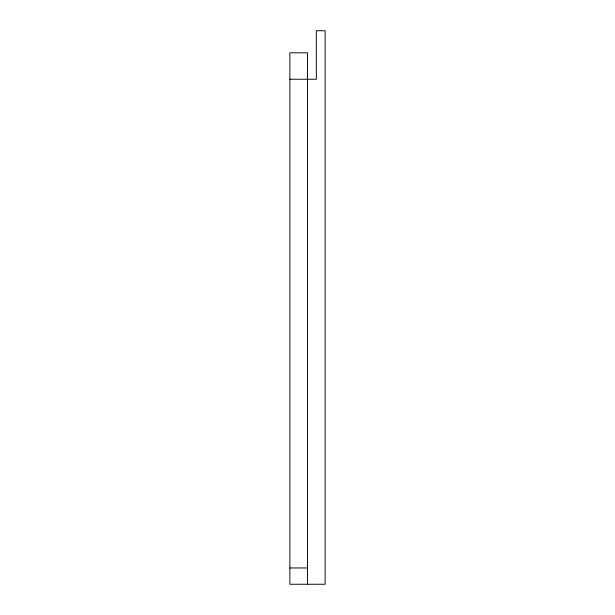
<?xml version="1.0" encoding="UTF-8"?>
<svg xmlns="http://www.w3.org/2000/svg" width="615" height="615" viewBox="0 0 615 615"><rect width="100%" height="100%" fill="white"/><g stroke="black" fill="none" stroke-linecap="round" stroke-linejoin="round"><path stroke-width="0.92" d="M289.865 79.25L316.318 79.25L316.318 30.75L325.135 30.75L325.135 584.25L289.865 584.25L289.865 52.798L307.5 52.798L307.5 584.25M289.865 567.96L307.5 567.96"/></g></svg>
